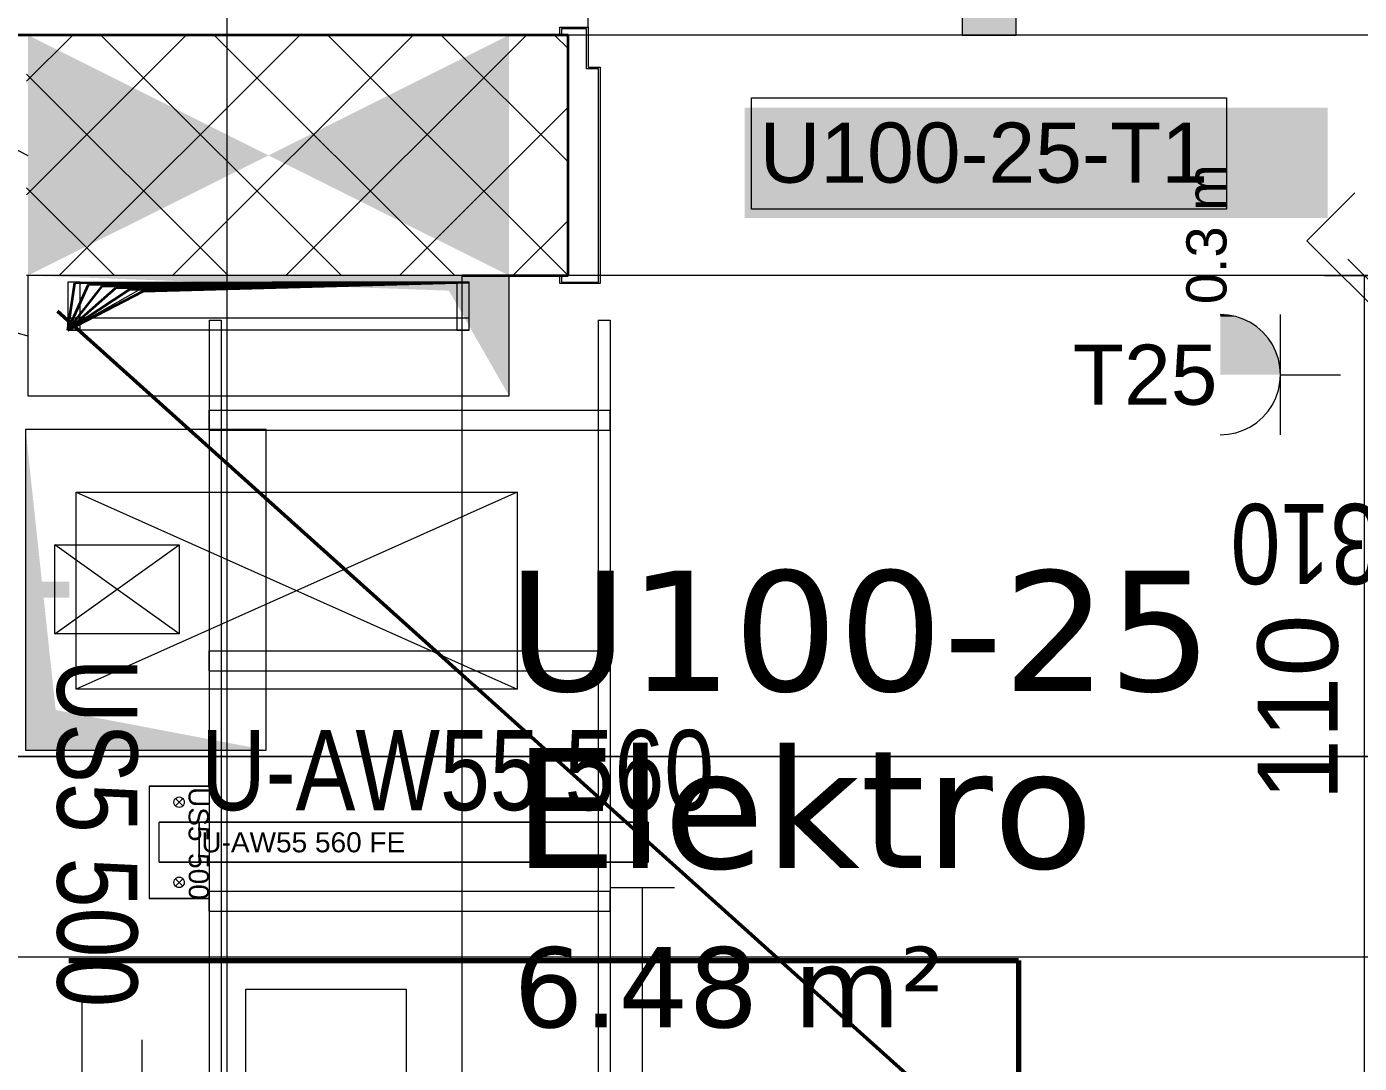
# Model space of a CAD drawing. Extents: x -1132 to 613, y -179 to 712.
# Drawn here: x -701.81 to -668.58, y 24.83 to 50.69 of the extents above; entities that cross this region are included whole.
import ezdxf
from ezdxf.lldxf.tags import DXFTag

# ---------------------------------------------------------------- set-up
doc = ezdxf.new("R2010")
doc.units = 0
doc.linetypes.add('_Hiddenline_', pattern=[3, 2, -1])
doc.layers.get('0').update_dxf_attribs({"lineweight": 13})
for name, color, linetype, lineweight in [('A-AREA-____-IDEN', 7, 'Continuous', 5), ('A-DETL-____-HDLN', 7, '_Verdeckte Linien_', 9), ('A-DOOR-____-IDEN', 7, 'Continuous', 5), ('A-DOOR-____-OTLN', 7, 'Continuous', 9), ('A-DOOR-FRAM-MCUT', 7, 'Continuous', 9), ('A-DOOR-OPNG-OTLN', 7, 'Continuous', 9), ('A-WALL-____-MCUT', 7, 'Continuous', 35), ('A-WALL-____-PATT', 7, 'Continuous', 35), ('E-ELEC-EQPM-OTLN', 7, 'Continuous', 9), ('S-GRID-____-OTLN', 7, 'Continuous', 5)]:
    doc.layers.add(name, color=color, linetype=linetype, lineweight=lineweight)
for name, color, linetype, lineweight, true_color in [('EL01_VVV_Mass', 7, 'Continuous', 13, 0xb2b200), ('EL01_WAN_Aussparung Wand', 7, 'Continuous', 13, 0x7f5f3f), ('EL01_WAN_Aussparung Wand Text', 7, 'Continuous', 13, 0x7f5f3f), ('EL01_WAN_Brandmeldeanlagen', 7, 'Continuous', 13, 0xff8000), ('EL01_WAN_Kraft', 1, 'Continuous', 13, 0xff0000), ('EL01_WAN_Leuchten', 7, 'Continuous', 13, 0x0080ff), ('EL01_WAN_Licht', 7, 'Continuous', 13, 0x0080ff), ('EL01_WAN_Potentialausgleich', 1, 'Continuous', 13, 0xff0000), ('EL01_WAN_Schlaufkasten', 1, 'Continuous', 13, 0xff0000), ('EL01_WAN_Stromschiene', 2, 'Continuous', 13, 0xffff00), ('EL01_WAN_Trassen', 40, 'Continuous', 13, 0xffbf00), ('EL01_WAN_Trassen Befestigung', 7, 'Continuous', 13, 0xb2b200), ('EL01_WANE_Decke Aussparung', 7, 'Continuous', 13, 0x7f5f3f), ('G-____-____-SYMB', 7, 'Strichpunkt - Weit', 5, 0x008080), ('X_Geometrie', 3, 'Continuous', 50, 0x00ff00)]:
    doc.layers.add(name, color=color, linetype=linetype, lineweight=lineweight, true_color=true_color)
doc.styles.get("Standard").update_dxf_attribs({"font": 'arial.ttf'})
tags = doc.linetypes.add('_Rasterlinie_', pattern=[0.375, 0.2, -0.05, 0.075, -0.05]).pattern_tags.tags
tags[10:11] = [DXFTag(74, 4), DXFTag(75, 0), DXFTag(340, '0'), DXFTag(46, 1.0), DXFTag(50, 0.0), DXFTag(44, 0.0), DXFTag(45, 0.0)]
tags[8:9] = [DXFTag(74, 4), DXFTag(75, 0), DXFTag(340, '0'), DXFTag(46, 1.0), DXFTag(50, 0.0), DXFTag(44, 0.0), DXFTag(45, 0.0)]
tags[6:7] = [DXFTag(74, 4), DXFTag(75, 0), DXFTag(340, '0'), DXFTag(46, 1.0), DXFTag(50, 0.0), DXFTag(44, 0.0), DXFTag(45, 0.0)]
tags[4:5] = [DXFTag(74, 4), DXFTag(75, 0), DXFTag(340, '0'), DXFTag(46, 1.0), DXFTag(50, 0.0), DXFTag(44, 0.0), DXFTag(45, 0.0)]
tags = doc.linetypes.add('_Schnittlinie_', pattern=[0.3, 0.15, -0.05, 0.05, -0.05]).pattern_tags.tags
tags[10:11] = [DXFTag(74, 4), DXFTag(75, 0), DXFTag(340, '0'), DXFTag(46, 1.0), DXFTag(50, 0.0), DXFTag(44, 0.0), DXFTag(45, 0.0)]
tags[8:9] = [DXFTag(74, 4), DXFTag(75, 0), DXFTag(340, '0'), DXFTag(46, 1.0), DXFTag(50, 0.0), DXFTag(44, 0.0), DXFTag(45, 0.0)]
tags[6:7] = [DXFTag(74, 4), DXFTag(75, 0), DXFTag(340, '0'), DXFTag(46, 1.0), DXFTag(50, 0.0), DXFTag(44, 0.0), DXFTag(45, 0.0)]
tags[4:5] = [DXFTag(74, 4), DXFTag(75, 0), DXFTag(340, '0'), DXFTag(46, 1.0), DXFTag(50, 0.0), DXFTag(44, 0.0), DXFTag(45, 0.0)]
tags = doc.linetypes.add('_Verdeckte Linien_', pattern=[0.15, 0.1, -0.05]).pattern_tags.tags
tags[6:7] = [DXFTag(74, 4), DXFTag(75, 0), DXFTag(340, '0'), DXFTag(46, 1.0), DXFTag(50, 0.0), DXFTag(44, 0.0), DXFTag(45, 0.0)]
tags[4:5] = [DXFTag(74, 4), DXFTag(75, 0), DXFTag(340, '0'), DXFTag(46, 1.0), DXFTag(50, 0.0), DXFTag(44, 0.0), DXFTag(45, 0.0)]
tags = doc.linetypes.add('Grundrissdarstellung Sturz', pattern=[0.25, 0.15, -0.05, 0, -0.05]).pattern_tags.tags
tags[10:11] = [DXFTag(74, 4), DXFTag(75, 0), DXFTag(340, '0'), DXFTag(46, 1.0), DXFTag(50, 0.0), DXFTag(44, 0.0), DXFTag(45, 0.0)]
tags[8:9] = [DXFTag(74, 4), DXFTag(75, 0), DXFTag(340, '0'), DXFTag(46, 1.0), DXFTag(50, 0.0), DXFTag(44, 0.0), DXFTag(45, 0.0)]
tags[6:7] = [DXFTag(74, 4), DXFTag(75, 0), DXFTag(340, '0'), DXFTag(46, 1.0), DXFTag(50, 0.0), DXFTag(44, 0.0), DXFTag(45, 0.0)]
tags[4:5] = [DXFTag(74, 4), DXFTag(75, 0), DXFTag(340, '0'), DXFTag(46, 1.0), DXFTag(50, 0.0), DXFTag(44, 0.0), DXFTag(45, 0.0)]
tags = doc.linetypes.add('Strichpunkt - Weit', pattern=[0.5, 0.2, -0.15, 0, -0.15]).pattern_tags.tags
tags[10:11] = [DXFTag(74, 4), DXFTag(75, 0), DXFTag(340, '0'), DXFTag(46, 1.0), DXFTag(50, 0.0), DXFTag(44, 0.0), DXFTag(45, 0.0)]
tags[8:9] = [DXFTag(74, 4), DXFTag(75, 0), DXFTag(340, '0'), DXFTag(46, 1.0), DXFTag(50, 0.0), DXFTag(44, 0.0), DXFTag(45, 0.0)]
tags[6:7] = [DXFTag(74, 4), DXFTag(75, 0), DXFTag(340, '0'), DXFTag(46, 1.0), DXFTag(50, 0.0), DXFTag(44, 0.0), DXFTag(45, 0.0)]
tags[4:5] = [DXFTag(74, 4), DXFTag(75, 0), DXFTag(340, '0'), DXFTag(46, 1.0), DXFTag(50, 0.0), DXFTag(44, 0.0), DXFTag(45, 0.0)]

# ---------------------------------------------------------------- blocks, each defined once
blk = doc.blocks.new('Referenz-A0UNPDE96I', base_point=(-1115.886, -117.372))
at = {"layer": 'A-DETL-____-HDLN', "color": 0, "linetype": '_Verdeckte Linien_', "ltscale": 0.13}
for p, q in [((-636.215, 32.478), (-740.515, 32.478)), ((-734.515, 32.478), (-636.215, 32.478)), ((-641.215, 27.478), (-740.515, 27.478))]:
    blk.add_line(p, q, dxfattribs=at)
at = {"layer": 'A-DOOR-____-IDEN', "color": 0, "linetype": 'Continuous', "ltscale": 0.13}
for p, q in [((-683.736, 48.915), (-671.896, 48.915)), ((-683.736, 46.135), (-683.736, 48.915)), ((-671.896, 48.915), (-671.896, 46.135)), ((-671.896, 46.135), (-683.736, 46.135))]:
    blk.add_line(p, q, dxfattribs=at)
at = {"layer": 'A-DOOR-____-IDEN', "color": 7, "linetype": 'Continuous', "ltscale": 0.13, "true_color": 0xffffff}
for points in [[(-683.911, 45.912), (-669.372, 45.912), (-683.911, 48.671)], [(-669.372, 45.912), (-683.911, 48.671), (-669.372, 48.671)]]:
    blk.add_solid(points, dxfattribs=at)
at = {"layer": 'A-DOOR-____-OTLN', "color": 0, "linetype": 'Grundrissdarstellung Sturz', "ltscale": 0.13}
for p, q in [((-667.315, 50.478), (-688.315, 50.478)), ((-667.315, 44.478), (-688.315, 44.478))]:
    blk.add_line(p, q, dxfattribs=at)
at = {"layer": 'A-DOOR-FRAM-MCUT', "color": 0, "linetype": 'Continuous', "ltscale": 0.13}
for p, q in [((-688.515, 50.478), (-688.515, 50.678)), ((-688.515, 50.678), (-687.815, 50.678)), ((-688.475, 50.638), (-688.475, 50.478)), ((-687.855, 50.638), (-688.475, 50.638)), ((-687.855, 49.638), (-687.855, 50.638)), ((-687.815, 50.678), (-687.815, 49.678)), ((-688.475, 50.478), (-688.515, 50.478)), ((-687.555, 49.638), (-687.855, 49.638)), ((-687.815, 49.678), (-687.515, 49.678)), ((-687.555, 44.318), (-687.555, 49.638)), ((-687.515, 49.678), (-687.515, 44.278)), ((-688.515, 44.478), (-688.475, 44.478)), ((-688.515, 44.278), (-688.515, 44.478)), ((-687.515, 44.278), (-688.515, 44.278)), ((-688.475, 44.478), (-688.475, 44.318)), ((-688.475, 44.318), (-687.555, 44.318))]:
    blk.add_line(p, q, dxfattribs=at)
at = {"layer": 'A-DOOR-OPNG-OTLN', "color": 0, "linetype": 'Continuous', "ltscale": 0.13}
blk.add_line((-687.815, 50.678), (-687.815, 70.678), dxfattribs=at)
at = {"layer": 'A-WALL-____-MCUT', "color": 0, "linetype": 'Continuous', "ltscale": 0.35}
for p, q in [((-688.315, 50.478), (-707.315, 50.478)), ((-688.315, 44.478), (-688.315, 50.478)), ((-690.958, 44.478), (-688.315, 44.478))]:
    blk.add_line(p, q, dxfattribs=at)
at = {"layer": 'A-WALL-____-PATT', "color": 0, "linetype": 'Continuous', "lineweight": 9, "ltscale": 0.13}
for p, q in [((-701.815, 49.325), (-700.662, 50.478)), ((-701.815, 46.497), (-697.833, 50.478)), ((-701.005, 44.478), (-695.005, 50.478)), ((-693.965, 44.478), (-699.965, 50.478)), ((-698.177, 44.478), (-692.177, 50.478)), ((-691.136, 44.478), (-697.136, 50.478)), ((-695.348, 44.478), (-689.348, 50.478)), ((-688.315, 44.485), (-694.308, 50.478)), ((-688.315, 47.313), (-691.479, 50.478)), ((-688.315, 50.142), (-688.651, 50.478)), ((-696.793, 44.478), (-701.815, 49.5)), ((-692.52, 44.478), (-688.315, 48.683)), ((-699.622, 44.478), (-701.815, 46.671)), ((-689.691, 44.478), (-688.315, 45.855))]:
    blk.add_line(p, q, dxfattribs=at)
at = {"layer": 'E-ELEC-EQPM-OTLN', "color": 0, "linetype": 'Continuous', "ltscale": 0.13}
for p, q in [((-690.958, 44.478), (-701.815, 44.478)), ((-690.958, 17.478), (-690.958, 44.478))]:
    blk.add_line(p, q, dxfattribs=at)
at = {"layer": 'G-____-____-SYMB', "color": 0, "linetype": '_Schnittlinie_', "lineweight": 70, "ltscale": 0.7}
for p, q in [((-700.766, 27.395), (-677.08, 27.395)), ((-677.08, 27.395), (-677.08, 16.39))]:
    blk.add_line(p, q, dxfattribs=at)
at = {"layer": 'S-GRID-____-OTLN', "color": 0, "linetype": '_Rasterlinie_', "ltscale": 0.13}
blk.add_line((-696.815, -113.603), (-696.815, 631.478), dxfattribs=at)
at = {"layer": 'X_Geometrie', "color": 0, "linetype": 'Continuous', "ltscale": 0.5}
blk.add_line((-701.043, 43.589), (-646.141, -5.749), dxfattribs=at)
at = {"layer": 'A-AREA-____-IDEN', "color": 0, "linetype": 'Continuous', "ltscale": 0.13, "attachment_point": 1}
for s, insert, char_height in [('{\\fVerdana;U100-25}', (-689.828, 37.12), 3), ('{\\fVerdana;Elektro}', (-689.685, 32.697), 3), ('{\\fVerdana;6.48 m²}', (-689.676, 27.727), 2)]:
    blk.add_mtext(s, dxfattribs=dict(at, insert=insert, char_height=char_height))
at = {"layer": 'A-DOOR-____-IDEN', "color": 0, "linetype": 'Continuous', "ltscale": 0.13, "insert": (-683.536, 48.296), "char_height": 1.5, "attachment_point": 1}
blk.add_mtext('{\\fArial;U100-25-T1}', dxfattribs=at)
blk = doc.blocks.new('Kabelleiter-A0UNPDGB6I', base_point=(-697.263, -8.27))
at = {"color": 0, "linetype": 'ByBlock', "lineweight": -2, "ltscale": 0.13}
for p, q in [((-697.263, 43.37), (-697.263, -8.27)), ((-697.263, 43.37), (-696.963, 43.37)), ((-696.963, 43.37), (-696.963, -8.27)), ((-687.563, 43.37), (-687.563, -8.27)), ((-687.563, 43.37), (-687.263, 43.37)), ((-687.263, 43.37), (-687.263, -8.27)), ((-697.263, 41.12), (-687.263, 41.12)), ((-697.263, 40.62), (-697.263, 41.12)), ((-687.263, 40.62), (-687.263, 41.12)), ((-697.263, 40.62), (-687.263, 40.62)), ((-697.263, 35.12), (-687.263, 35.12)), ((-697.263, 34.62), (-697.263, 35.12)), ((-687.263, 34.62), (-687.263, 35.12)), ((-697.263, 34.62), (-687.263, 34.62)), ((-697.263, 29.12), (-687.263, 29.12)), ((-697.263, 28.62), (-697.263, 29.12)), ((-687.263, 28.62), (-687.263, 29.12)), ((-697.263, 28.62), (-687.263, 28.62))]:
    blk.add_line(p, q, dxfattribs=at)
blk = doc.blocks.new('Wanddurchbruch-A0UNPDGR6I', base_point=(-701.784, 44.478))
at = {"color": 0, "linetype": 'ByBlock', "lineweight": -2, "ltscale": 0.13}
for p, q in [((-689.784, 50.478), (-701.784, 50.478)), ((-689.784, 44.478), (-701.784, 44.478))]:
    blk.add_line(p, q, dxfattribs=at)
for points in [[(-695.784, 47.478), (-701.784, 47.478), (-701.784, 50.478)], [(-689.784, 47.478), (-695.784, 47.478), (-689.784, 50.478)], [(-701.784, 44.478), (-695.784, 47.478), (-701.784, 47.478)], [(-689.784, 44.478), (-689.784, 47.478), (-695.784, 47.478)]]:
    blk.add_solid(points, dxfattribs=at)
blk = doc.blocks.new('Durchbruch beschriften-A0UNPDGT6I', base_point=(-746.566, 47.478))
at = {"color": 0, "linetype": 'ByBlock', "lineweight": -2, "ltscale": 0.13}
for p, q in [((-746.566, 56.922), (-746.566, 64.422)), ((-746.566, 64.422), (-720.299, 64.422)), ((-741.445, 56.922), (-741.445, 64.422)), ((-720.299, 64.422), (-720.299, 56.922)), ((-720.299, 56.922), (-746.566, 56.922)), ((-720.299, 56.922), (-701.784, 47.478))]:
    blk.add_line(p, q, dxfattribs=at)
at = {"color": 7, "linetype": 'ByBlock', "lineweight": -2, "ltscale": 0.13, "true_color": 0xffffff}
for points in [[(-720.299, 56.922), (-746.566, 56.922), (-720.299, 64.422)], [(-746.566, 56.922), (-720.299, 64.422), (-746.566, 64.422)], [(-720.299, 56.922), (-720.299, 56.922), (-746.566, 56.922)]]:
    blk.add_solid(points, dxfattribs=at)
at = {"color": 0, "linetype": 'ByBlock', "lineweight": -2, "ltscale": 0.13, "char_height": 2.5, "attachment_point": 1}
for s, insert in [('{\\fArial; WA 600/250 }', (-741.445, 63.797)), ('{\\fArial; OKRD=145 }', (-741.445, 60.047))]:
    blk.add_mtext(s, dxfattribs=dict(at, insert=insert))
at = {"color": 40, "linetype": 'ByBlock', "lineweight": -2, "ltscale": 0.13, "true_color": 0xffbf00, "insert": (-745.403, 62.172), "char_height": 3, "attachment_point": 1}
blk.add_mtext('{\\fArial;E}', dxfattribs=at)
blk = doc.blocks.new('IfcObject-A0UNPDJB6I', base_point=(-697.513, 29.842))
at = {"layer": 'EL01_WAN_Trassen', "linetype": 'ByBlock', "lineweight": -2, "ltscale": 0.13}
for p, q in [((-697.513, 30.842), (-697.513, 29.842)), ((-697.513, 30.842), (-697.513, 29.842)), ((-697.513, 30.842), (-686.313, 30.842)), ((-686.313, 30.842), (-697.513, 30.842)), ((-697.513, 30.842), (-697.513, 30.842)), ((-686.313, 30.842), (-686.313, 29.842)), ((-686.313, 30.842), (-686.313, 29.842)), ((-686.313, 30.842), (-686.313, 30.842)), ((-697.513, 29.842), (-686.313, 29.842)), ((-686.313, 29.842), (-697.513, 29.842)), ((-697.513, 29.842), (-697.513, 29.842)), ((-686.313, 29.842), (-686.313, 29.842))]:
    blk.add_line(p, q, dxfattribs=at)
at = {"layer": 'EL01_WAN_Trassen', "lineweight": -2, "attachment_point": 1}
for s, insert, char_height in [('{\\W0.8;\\fArial;U-AW55 560}', (-697.466, 33.143), 2), ('{\\fArial;U-AW55 560 FE}', (-697.458, 30.592), 0.5)]:
    blk.add_mtext(s, dxfattribs=dict(at, insert=insert, char_height=char_height))
blk = doc.blocks.new('Kabelleiter-A0UNPDJT6I', base_point=(-700.784, 43.118))
at = {"color": 0, "linetype": 'ByBlock', "lineweight": -2, "ltscale": 0.13}
for p, q in [((-700.484, 44.318), (-700.784, 44.318)), ((-700.784, 44.318), (-700.784, 43.118)), ((-700.484, 43.118), (-700.484, 44.318)), ((-690.784, 44.318), (-691.084, 44.318)), ((-691.084, 44.318), (-691.084, 43.118)), ((-690.784, 43.118), (-690.784, 44.318)), ((-690.784, 43.418), (-700.784, 43.418)), ((-700.784, 43.118), (-700.784, 43.418)), ((-690.784, 43.118), (-690.784, 43.418)), ((-700.784, 43.118), (-700.484, 43.118)), ((-690.784, 43.118), (-700.784, 43.118)), ((-691.084, 43.118), (-690.784, 43.118))]:
    blk.add_line(p, q, dxfattribs=at)
at = {"color": 0, "lineweight": 35}
for p, q in [((-700.784, 43.118), (-700.614, 44.298)), ((-700.784, 43.118), (-700.273, 44.257)), ((-700.784, 43.118), (-699.933, 44.216)), ((-700.614, 44.298), (-690.784, 44.318)), ((-700.273, 44.257), (-690.784, 44.318)), ((-699.933, 44.216), (-690.784, 44.318)), ((-699.592, 44.175), (-690.784, 44.318)), ((-699.252, 44.134), (-690.784, 44.318)), ((-698.911, 44.093), (-690.784, 44.318)), ((-700.784, 43.118), (-699.592, 44.175)), ((-700.784, 43.118), (-699.252, 44.134)), ((-700.784, 43.118), (-698.911, 44.093))]:
    blk.add_line(p, q, dxfattribs=at)
at = {"color": 0, "linetype": '_Hiddenline_', "lineweight": 18}
for p, q in [((-690.784, 44.318), (-699.034, 44.108)), ((-699.034, 44.108), (-700.784, 43.118))]:
    blk.add_line(p, q, dxfattribs=at)
blk = doc.blocks.new('IfcObject-A0UNPDM36I', base_point=(-701.052, 26.515))
at = {"layer": 'EL01_WAN_Trassen', "linetype": 'ByBlock', "lineweight": -2, "ltscale": 0.13}
for p, q in [((-698.763, 31.742), (-698.763, 28.942)), ((-698.763, 31.742), (-698.763, 28.942)), ((-698.763, 31.742), (-698.763, 31.742)), ((-698.763, 31.742), (-697.263, 31.742)), ((-697.263, 31.742), (-698.763, 31.742)), ((-697.263, 31.742), (-697.263, 28.942)), ((-697.263, 31.742), (-697.263, 28.942)), ((-697.263, 31.742), (-697.263, 31.742)), ((-698.143, 31.342), (-698.138, 31.376)), ((-698.138, 31.309), (-698.143, 31.342)), ((-698.138, 31.376), (-698.125, 31.407)), ((-698.125, 31.277), (-698.138, 31.309)), ((-698.125, 31.407), (-698.105, 31.434)), ((-698.105, 31.25), (-698.125, 31.277)), ((-698.105, 31.434), (-698.078, 31.455)), ((-698.105, 31.434), (-697.921, 31.25)), ((-698.105, 31.25), (-697.921, 31.434)), ((-698.078, 31.23), (-698.105, 31.25)), ((-698.078, 31.455), (-698.047, 31.468)), ((-698.047, 31.468), (-698.013, 31.472)), ((-698.013, 31.472), (-697.979, 31.468)), ((-697.979, 31.468), (-697.948, 31.455)), ((-697.948, 31.455), (-697.921, 31.434)), ((-697.921, 31.25), (-697.948, 31.23)), ((-697.921, 31.434), (-697.9, 31.407)), ((-697.9, 31.277), (-697.921, 31.25)), ((-697.9, 31.407), (-697.887, 31.376)), ((-697.887, 31.309), (-697.9, 31.277)), ((-697.887, 31.376), (-697.883, 31.342)), ((-697.883, 31.342), (-697.887, 31.309)), ((-698.047, 31.217), (-698.078, 31.23)), ((-698.013, 31.212), (-698.047, 31.217)), ((-697.979, 31.217), (-698.013, 31.212)), ((-697.948, 31.23), (-697.979, 31.217)), ((-698.513, 29.842), (-698.513, 30.842)), ((-698.513, 29.842), (-698.513, 30.842)), ((-698.513, 30.842), (-698.513, 30.842)), ((-698.513, 30.842), (-697.513, 30.842)), ((-697.513, 30.842), (-698.513, 30.842)), ((-697.513, 29.842), (-697.513, 30.842)), ((-697.513, 29.842), (-697.513, 30.842)), ((-697.513, 30.842), (-697.513, 30.842)), ((-698.513, 29.842), (-698.513, 29.842)), ((-698.513, 29.842), (-697.513, 29.842)), ((-697.513, 29.842), (-698.513, 29.842)), ((-697.513, 29.842), (-697.513, 29.842)), ((-698.143, 29.342), (-698.138, 29.376)), ((-698.138, 29.309), (-698.143, 29.342)), ((-698.138, 29.376), (-698.125, 29.407)), ((-698.125, 29.277), (-698.138, 29.309)), ((-698.125, 29.407), (-698.105, 29.434)), ((-698.105, 29.25), (-698.125, 29.277)), ((-698.105, 29.434), (-698.078, 29.455)), ((-697.921, 29.434), (-698.105, 29.25)), ((-698.105, 29.434), (-697.921, 29.25)), ((-698.078, 29.23), (-698.105, 29.25)), ((-698.078, 29.455), (-698.047, 29.468)), ((-698.047, 29.468), (-698.013, 29.472)), ((-698.013, 29.472), (-697.979, 29.468)), ((-697.979, 29.468), (-697.948, 29.455)), ((-697.948, 29.455), (-697.921, 29.434)), ((-697.921, 29.25), (-697.948, 29.23)), ((-697.921, 29.434), (-697.9, 29.407)), ((-697.9, 29.277), (-697.921, 29.25)), ((-697.9, 29.407), (-697.887, 29.376)), ((-697.887, 29.309), (-697.9, 29.277)), ((-697.887, 29.376), (-697.883, 29.342)), ((-697.883, 29.342), (-697.887, 29.309)), ((-698.763, 28.942), (-698.763, 28.942)), ((-698.763, 28.942), (-697.263, 28.942)), ((-697.263, 28.942), (-698.763, 28.942)), ((-698.047, 29.217), (-698.078, 29.23)), ((-698.013, 29.212), (-698.047, 29.217)), ((-697.979, 29.217), (-698.013, 29.212)), ((-697.948, 29.23), (-697.979, 29.217)), ((-697.263, 28.942), (-697.263, 28.942))]:
    blk.add_line(p, q, dxfattribs=at)
at = {"layer": 'EL01_WAN_Trassen', "lineweight": -2, "attachment_point": 1, "rotation": 270}
for s, insert, char_height in [('{\\W0.8;\\fArial;US5 500}', (-699.052, 34.927), 2), ('{\\fArial;US5}', (-697.276, 31.72), 0.5), ('{\\fArial;500}', (-697.272, 30.072), 0.5)]:
    blk.add_mtext(s, dxfattribs=dict(at, insert=insert, char_height=char_height))
blk = doc.blocks.new('IfcObject-A0UNPDP76I', base_point=(-671.505, 36.783))
at = {"layer": 'EL01_WAN_Trassen', "linetype": 'ByBlock', "lineweight": -2, "ltscale": 0.13}
for p, q in [((-665.141, 39.185), (-665.141, 40.185)), ((-665.141, 39.185), (-665.141, 40.185)), ((-658.941, 40.185), (-665.141, 40.185)), ((-665.141, 40.185), (-665.141, 40.185)), ((-665.141, 40.185), (-658.941, 40.185)), ((-658.941, 39.185), (-658.941, 40.185)), ((-658.941, 39.185), (-658.941, 40.185)), ((-658.941, 40.185), (-658.941, 40.185)), ((-658.941, 39.185), (-665.141, 39.185)), ((-665.141, 39.185), (-665.141, 39.185)), ((-665.141, 39.185), (-658.941, 39.185)), ((-658.941, 39.185), (-658.941, 39.185))]:
    blk.add_line(p, q, dxfattribs=at)
at = {"layer": 'EL01_WAN_Trassen', "lineweight": -2, "attachment_point": 1, "rotation": 180}
for s, insert, char_height in [('{\\fArial;U-AW55 310 FE}', (-658.996, 39.435), 0.5), ('{\\W0.8;\\fArial;U-AW55 310}', (-658.999, 36.783), 2)]:
    blk.add_mtext(s, dxfattribs=dict(at, insert=insert, char_height=char_height))
blk = doc.blocks.new('Maß-A0UNPDXF6I', base_point=(-676.355, 22.063))
at = {"color": 0, "linetype": 'ByBlock', "lineweight": -2, "ltscale": 0.13}
for p, q in [((-668.868, 44.892), (-668.041, 44.065)), ((-669.454, 44.478), (-653.813, 44.478)), ((-668.454, 22.477), (-668.454, 44.478)), ((-668.868, 22.891), (-668.041, 22.063)), ((-667.454, 22.477), (-676.355, 22.477))]:
    blk.add_line(p, q, dxfattribs=at)
at = {"color": 0, "linetype": 'ByBlock', "lineweight": -2, "ltscale": 0.13, "insert": (-671.121, 31.366), "char_height": 2, "attachment_point": 1, "rotation": 90}
blk.add_mtext('{\\fArial;110}', dxfattribs=at)
blk = doc.blocks.new('Schlaufkasten Decke (multi)-A0UNPEAF6I', base_point=(-696.353, 17.397))
at = {"color": 0, "linetype": 'ByBlock', "lineweight": -2, "ltscale": 0.13}
for p, q in [((-696.353, 26.677), (-692.353, 26.677)), ((-696.353, 17.397), (-696.353, 26.677)), ((-692.353, 26.677), (-692.353, 17.397)), ((-692.353, 17.397), (-696.353, 17.397))]:
    blk.add_line(p, q, dxfattribs=at)
at = {"color": 0, "linetype": 'ByBlock', "lineweight": -2, "ltscale": 0.13, "insert": (-695.233, 20.456), "char_height": 1.76, "attachment_point": 1, "rotation": 90}
blk.add_mtext('{\\fArial;SK}', dxfattribs=at)
blk = doc.blocks.new('Alarmindikator_ UP-A0UNPEJL6I', base_point=(-678.869, 50.478))
at = {"color": 0, "lineweight": -2}
for p, q in [((-678.086, 54.177), (-678.217, 54.133)), ((-677.95, 54.204), (-678.086, 54.177)), ((-677.813, 54.213), (-677.95, 54.204)), ((-677.675, 54.204), (-677.813, 54.213)), ((-677.539, 54.177), (-677.675, 54.204)), ((-677.409, 54.133), (-677.539, 54.177)), ((-678.559, 53.904), (-678.65, 53.8)), ((-678.456, 53.995), (-678.559, 53.904)), ((-678.341, 54.072), (-678.456, 53.995)), ((-678.217, 54.133), (-678.341, 54.072)), ((-677.285, 54.072), (-677.409, 54.133)), ((-677.17, 53.995), (-677.285, 54.072)), ((-677.066, 53.904), (-677.17, 53.995)), ((-676.975, 53.8), (-677.066, 53.904)), ((-678.788, 53.561), (-678.833, 53.43)), ((-678.727, 53.685), (-678.788, 53.561)), ((-678.65, 53.8), (-678.727, 53.685)), ((-676.898, 53.685), (-676.975, 53.8)), ((-676.837, 53.561), (-676.898, 53.685)), ((-676.793, 53.43), (-676.837, 53.561)), ((-678.86, 53.295), (-678.869, 53.157)), ((-678.833, 53.43), (-678.86, 53.295)), ((-676.766, 53.295), (-676.793, 53.43)), ((-676.757, 53.157), (-676.766, 53.295)), ((-678.869, 53.157), (-678.86, 53.019)), ((-678.86, 53.019), (-678.833, 52.884)), ((-678.833, 52.884), (-678.788, 52.753)), ((-676.837, 52.753), (-676.793, 52.884)), ((-676.793, 52.884), (-676.766, 53.019)), ((-676.766, 53.019), (-676.757, 53.157)), ((-678.788, 52.753), (-678.727, 52.629)), ((-678.727, 52.629), (-678.65, 52.514)), ((-678.65, 52.514), (-678.559, 52.41)), ((-677.066, 52.41), (-676.975, 52.514)), ((-676.975, 52.514), (-676.898, 52.629)), ((-676.898, 52.629), (-676.837, 52.753)), ((-678.559, 52.41), (-678.456, 52.319)), ((-678.485, 52.343), (-678.485, 50.478)), ((-678.485, 52.343), (-678.377, 52.265)), ((-678.456, 52.319), (-678.341, 52.243)), ((-678.377, 52.265), (-678.261, 52.201)), ((-678.341, 52.243), (-678.217, 52.182)), ((-678.261, 52.201), (-678.138, 52.153)), ((-678.217, 52.182), (-678.086, 52.137)), ((-677.539, 52.137), (-677.409, 52.182)), ((-677.487, 52.153), (-677.364, 52.201)), ((-677.409, 52.182), (-677.285, 52.243)), ((-677.364, 52.201), (-677.248, 52.265)), ((-677.285, 52.243), (-677.17, 52.319)), ((-677.248, 52.265), (-677.141, 52.343)), ((-677.17, 52.319), (-677.066, 52.41)), ((-677.141, 50.478), (-677.141, 52.343)), ((-678.138, 52.153), (-678.01, 52.12)), ((-678.086, 52.137), (-677.95, 52.11)), ((-678.01, 52.12), (-677.879, 52.103)), ((-677.95, 52.11), (-677.813, 52.101)), ((-677.879, 52.103), (-677.746, 52.103)), ((-677.813, 52.101), (-677.675, 52.11)), ((-677.746, 52.103), (-677.615, 52.12)), ((-677.675, 52.11), (-677.539, 52.137)), ((-677.615, 52.12), (-677.487, 52.153)), ((-678.485, 50.478), (-677.141, 50.478))]:
    blk.add_line(p, q, dxfattribs=at)
for points in [[(-678.485, 52.19), (-678.237, 52.19), (-678.485, 52.343)], [(-678.485, 52.111), (-677.958, 52.111), (-678.485, 52.19)], [(-677.958, 52.111), (-678.485, 52.19), (-678.237, 52.19)], [(-677.667, 52.111), (-677.141, 52.111), (-677.388, 52.19)], [(-677.388, 52.19), (-677.141, 52.19), (-677.141, 52.343)], [(-677.141, 52.111), (-677.388, 52.19), (-677.141, 52.19)], [(-678.485, 50.478), (-677.141, 50.478), (-678.485, 52.111)], [(-677.141, 50.478), (-678.485, 52.111), (-677.141, 52.111)]]:
    blk.add_solid(points, dxfattribs=at)
blk = doc.blocks.new('Steckdose T25_ AP-A0UNPEL36I', base_point=(-675.731, 40.507))
at = {"color": 0, "linetype": 'ByBlock', "lineweight": -2, "ltscale": 0.13}
for p, q in [((-671.854, 43.494), (-672.05, 43.507)), ((-671.662, 43.456), (-671.854, 43.494)), ((-671.476, 43.393), (-671.662, 43.456)), ((-671.3, 43.306), (-671.476, 43.393)), ((-671.137, 43.197), (-671.3, 43.306)), ((-670.55, 40.507), (-670.55, 43.507)), ((-670.989, 43.068), (-671.137, 43.197)), ((-670.86, 42.92), (-670.989, 43.068)), ((-670.751, 42.757), (-670.86, 42.92)), ((-670.664, 42.581), (-670.751, 42.757)), ((-670.601, 42.395), (-670.664, 42.581)), ((-670.563, 42.203), (-670.601, 42.395)), ((-670.55, 42.007), (-670.563, 42.203)), ((-670.563, 41.811), (-670.55, 42.007)), ((-670.55, 42.007), (-669.05, 42.007)), ((-670.664, 41.433), (-670.601, 41.619)), ((-670.601, 41.619), (-670.563, 41.811)), ((-670.86, 41.094), (-670.751, 41.257)), ((-670.751, 41.257), (-670.664, 41.433)), ((-671.137, 40.817), (-670.989, 40.946)), ((-670.989, 40.946), (-670.86, 41.094)), ((-671.854, 40.52), (-671.662, 40.558)), ((-671.662, 40.558), (-671.476, 40.621)), ((-671.476, 40.621), (-671.3, 40.708)), ((-671.3, 40.708), (-671.137, 40.817)), ((-672.05, 40.507), (-671.854, 40.52))]:
    blk.add_line(p, q, dxfattribs=at)
for points in [[(-672.05, 43.456), (-671.662, 43.456), (-672.05, 43.507)], [(-672.05, 43.306), (-671.3, 43.306), (-672.05, 43.456)], [(-671.3, 43.306), (-672.05, 43.456), (-671.662, 43.456)], [(-672.05, 43.068), (-670.989, 43.068), (-672.05, 43.306)], [(-670.989, 43.068), (-672.05, 43.306), (-671.3, 43.306)], [(-672.05, 42.757), (-670.751, 42.757), (-672.05, 43.068)], [(-670.751, 42.757), (-672.05, 43.068), (-670.989, 43.068)], [(-672.05, 42.395), (-670.601, 42.395), (-672.05, 42.757)], [(-670.601, 42.395), (-672.05, 42.757), (-670.751, 42.757)], [(-672.05, 42.007), (-670.55, 42.007), (-672.05, 42.395)], [(-670.55, 42.007), (-672.05, 42.395), (-670.601, 42.395)]]:
    blk.add_solid(points, dxfattribs=at)
at = {"color": 0, "linetype": 'ByBlock', "lineweight": -2, "ltscale": 0.13, "insert": (-675.731, 42.757), "char_height": 1.5, "attachment_point": 1}
blk.add_mtext('{\\fArial;T25}', dxfattribs=at)
blk = doc.blocks.new('Absolute Höhe-A0UNPEL56I', base_point=(-672.896, 43.765))
at = {"color": 0, "lineweight": -2, "insert": (-672.896, 43.765), "char_height": 1, "attachment_point": 1, "rotation": 90}
blk.add_mtext('{\\fArial;0.3 m}', dxfattribs=at)
blk = doc.blocks.new('Erdungs-Anschluss-A0UNPEQN6I', base_point=(-704.184, 21.364))
at = {"color": 0, "linetype": 'ByBlock', "lineweight": -2, "ltscale": 0.13}
for p, q in [((-700.44, 26.364), (-700.44, 21.364)), ((-698.94, 25.413), (-698.94, 22.322)), ((-703.537, 24.602), (-703.632, 24.583)), ((-703.44, 24.609), (-703.537, 24.602)), ((-703.343, 24.602), (-703.44, 24.609)), ((-703.247, 24.583), (-703.343, 24.602)), ((-704.03, 24.318), (-704.084, 24.237)), ((-703.966, 24.391), (-704.03, 24.318)), ((-703.893, 24.455), (-703.966, 24.391)), ((-703.812, 24.509), (-703.893, 24.455)), ((-703.725, 24.552), (-703.812, 24.509)), ((-703.632, 24.583), (-703.725, 24.552)), ((-703.155, 24.552), (-703.247, 24.583)), ((-703.068, 24.509), (-703.155, 24.552)), ((-702.987, 24.455), (-703.068, 24.509)), ((-702.913, 24.391), (-702.987, 24.455)), ((-702.849, 24.318), (-702.913, 24.391)), ((-702.795, 24.237), (-702.849, 24.318)), ((-697.44, 24.489), (-697.44, 23.239)), ((-704.178, 23.962), (-704.184, 23.864)), ((-704.159, 24.057), (-704.178, 23.962)), ((-704.128, 24.149), (-704.159, 24.057)), ((-704.084, 24.237), (-704.128, 24.149)), ((-702.752, 24.149), (-702.795, 24.237)), ((-702.721, 24.057), (-702.752, 24.149)), ((-702.702, 23.962), (-702.721, 24.057)), ((-702.695, 23.864), (-702.702, 23.962)), ((-704.184, 23.864), (-704.178, 23.767)), ((-704.178, 23.767), (-704.159, 23.672)), ((-704.159, 23.672), (-704.128, 23.579)), ((-703.44, 23.864), (-700.44, 23.864)), ((-702.752, 23.579), (-702.721, 23.672)), ((-702.721, 23.672), (-702.702, 23.767)), ((-702.702, 23.767), (-702.695, 23.864)), ((-704.128, 23.579), (-704.084, 23.492)), ((-704.084, 23.492), (-704.03, 23.411)), ((-704.03, 23.411), (-703.966, 23.338)), ((-703.966, 23.338), (-703.893, 23.274)), ((-703.893, 23.274), (-703.812, 23.22)), ((-703.068, 23.22), (-702.987, 23.274)), ((-702.987, 23.274), (-702.913, 23.338)), ((-702.913, 23.338), (-702.849, 23.411)), ((-702.849, 23.411), (-702.795, 23.492)), ((-702.795, 23.492), (-702.752, 23.579)), ((-703.812, 23.22), (-703.725, 23.177)), ((-703.725, 23.177), (-703.632, 23.145)), ((-703.632, 23.145), (-703.537, 23.126)), ((-703.537, 23.126), (-703.44, 23.12)), ((-703.44, 23.12), (-703.343, 23.126)), ((-703.343, 23.126), (-703.247, 23.145)), ((-703.247, 23.145), (-703.155, 23.177)), ((-703.155, 23.177), (-703.068, 23.22))]:
    blk.add_line(p, q, dxfattribs=at)
for points in [[(-703.247, 24.583), (-703.632, 24.583), (-703.44, 24.609)], [(-702.795, 24.237), (-704.084, 24.237), (-702.913, 24.391)], [(-704.084, 24.237), (-702.913, 24.391), (-703.966, 24.391)], [(-702.913, 24.391), (-703.966, 24.391), (-703.068, 24.509)], [(-703.966, 24.391), (-703.068, 24.509), (-703.812, 24.509)], [(-703.068, 24.509), (-703.812, 24.509), (-703.247, 24.583)], [(-703.812, 24.509), (-703.247, 24.583), (-703.632, 24.583)], [(-702.695, 23.864), (-704.184, 23.864), (-702.721, 24.057)], [(-704.184, 23.864), (-702.721, 24.057), (-704.159, 24.057)], [(-702.721, 24.057), (-704.159, 24.057), (-702.795, 24.237)], [(-704.159, 24.057), (-702.795, 24.237), (-704.084, 24.237)], [(-704.159, 23.672), (-702.695, 23.864), (-704.184, 23.864)], [(-702.721, 23.672), (-704.159, 23.672), (-702.695, 23.864)], [(-704.084, 23.492), (-702.721, 23.672), (-704.159, 23.672)], [(-702.795, 23.492), (-704.084, 23.492), (-702.721, 23.672)], [(-703.966, 23.338), (-702.795, 23.492), (-704.084, 23.492)], [(-702.795, 23.492), (-704.084, 23.492), (-702.795, 23.492)], [(-704.084, 23.492), (-702.795, 23.492), (-704.084, 23.492)], [(-702.913, 23.338), (-703.966, 23.338), (-702.795, 23.492)], [(-703.812, 23.22), (-702.913, 23.338), (-703.966, 23.338)], [(-703.068, 23.22), (-703.812, 23.22), (-702.913, 23.338)], [(-703.632, 23.145), (-703.068, 23.22), (-703.812, 23.22)], [(-703.247, 23.145), (-703.632, 23.145), (-703.068, 23.22)], [(-703.44, 23.12), (-703.247, 23.145), (-703.632, 23.145)]]:
    blk.add_solid(points, dxfattribs=at)
blk = doc.blocks.new('Deckendurchbruch (freie Platzierung)-A0UNPF0R6I', base_point=(-701.784, 41.478))
at = {"color": 0, "linetype": 'ByBlock', "lineweight": -2, "ltscale": 0.13}
for p, q in [((-689.784, 44.478), (-701.784, 44.478)), ((-701.784, 44.478), (-701.784, 41.478)), ((-689.784, 41.478), (-689.784, 44.478)), ((-701.784, 41.478), (-689.784, 41.478))]:
    blk.add_line(p, q, dxfattribs=at)
for points in [[(-691.284, 44.103), (-689.784, 44.478), (-701.784, 44.478)], [(-689.784, 44.103), (-691.284, 44.103), (-689.784, 44.478)], [(-689.784, 41.478), (-689.784, 44.103), (-691.284, 44.103)]]:
    blk.add_solid(points, dxfattribs=at)
blk = doc.blocks.new('Durchbruch beschriften-A0UNPF0T6I', base_point=(-741.91, 42.978))
at = {"color": 0, "linetype": 'ByBlock', "lineweight": -2, "ltscale": 0.13}
for p, q in [((-741.91, 47.922), (-741.91, 53.922)), ((-741.91, 53.922), (-720.299, 53.922)), ((-736.79, 47.922), (-736.79, 53.922)), ((-720.299, 53.922), (-720.299, 47.922)), ((-720.299, 47.922), (-741.91, 47.922)), ((-720.299, 47.922), (-701.784, 42.978))]:
    blk.add_line(p, q, dxfattribs=at)
at = {"color": 40, "linetype": 'ByBlock', "lineweight": -2, "ltscale": 0.13, "true_color": 0xffbf00, "insert": (-740.747, 52.422), "char_height": 3, "attachment_point": 1}
blk.add_mtext('{\\fArial;E}', dxfattribs=at)
at = {"color": 0, "linetype": 'ByBlock', "lineweight": -2, "ltscale": 0.13, "insert": (-736.79, 52.172), "char_height": 2.5, "attachment_point": 1}
blk.add_mtext('{\\fArial; DA 60/15 }', dxfattribs=at)
blk = doc.blocks.new('LED-Langfeldleuchte 37W-A0UNPFOX6I', base_point=(-687.263, -0.786))
at = {"color": 0, "lineweight": -2}
for p, q in [((-687.263, 29.214), (-685.663, 29.214)), ((-686.463, 29.214), (-686.463, -0.786))]:
    blk.add_line(p, q, dxfattribs=at)
blk = doc.blocks.new('Durchbruch beschriften-A0UNPFWR6I', base_point=(-678.478, 44.291))
at = {"color": 0, "linetype": 'ByBlock', "lineweight": -2, "ltscale": 0.13}
for p, q in [((-678.478, 53.449), (-678.478, 59.449)), ((-678.478, 59.449), (-656.867, 59.449)), ((-673.358, 53.449), (-673.358, 59.449)), ((-656.867, 59.449), (-656.867, 53.449)), ((-656.867, 53.449), (-678.478, 53.449)), ((-656.867, 53.449), (-660.563, 44.291))]:
    blk.add_line(p, q, dxfattribs=at)
at = {"color": 40, "linetype": 'ByBlock', "lineweight": -2, "ltscale": 0.13, "true_color": 0xffbf00, "insert": (-677.315, 57.949), "char_height": 3, "attachment_point": 1}
blk.add_mtext('{\\fArial;E}', dxfattribs=at)
at = {"color": 0, "linetype": 'ByBlock', "lineweight": -2, "ltscale": 0.13, "insert": (-673.358, 57.699), "char_height": 2.5, "attachment_point": 1}
blk.add_mtext('{\\fArial; DA 60/15 }', dxfattribs=at)
blk = doc.blocks.new('Deckendurchbruch (freie Platzierung)-A0UNPFY36I', base_point=(-701.841, 32.642))
at = {"color": 0, "linetype": 'ByBlock', "lineweight": -2, "ltscale": 0.13}
for p, q in [((-701.841, 40.642), (-701.841, 32.642)), ((-695.841, 40.642), (-701.841, 40.642)), ((-695.841, 32.642), (-695.841, 40.642)), ((-701.841, 32.642), (-695.841, 32.642))]:
    blk.add_line(p, q, dxfattribs=at)
for points in [[(-701.841, 33.642), (-701.091, 33.642), (-701.841, 40.642)], [(-701.841, 32.642), (-695.841, 32.642), (-701.841, 33.642)], [(-695.841, 32.642), (-701.841, 33.642), (-701.091, 33.642)]]:
    blk.add_solid(points, dxfattribs=at)
blk = doc.blocks.new('Schalter_ Schema 0_ AP-A0UNPFZ76I', base_point=(-669.892, 40.507))
at = {"color": 0, "lineweight": -2}
for p, q in [((-669.892, 45.35), (-668.696, 46.546)), ((-667.61, 43.068), (-669.892, 45.35)), ((-667.3, 43.306), (-667.463, 43.197)), ((-667.124, 43.393), (-667.3, 43.306)), ((-666.938, 43.456), (-667.124, 43.393)), ((-666.746, 43.494), (-666.938, 43.456)), ((-666.55, 43.507), (-666.746, 43.494)), ((-666.354, 43.494), (-666.55, 43.507)), ((-666.162, 43.456), (-666.354, 43.494)), ((-665.976, 43.393), (-666.162, 43.456)), ((-665.8, 43.306), (-665.976, 43.393)), ((-665.637, 43.197), (-665.8, 43.306)), ((-667.74, 42.92), (-667.849, 42.757)), ((-667.61, 43.068), (-667.74, 42.92)), ((-667.463, 43.197), (-667.61, 43.068)), ((-665.489, 43.068), (-665.637, 43.197)), ((-665.36, 42.92), (-665.489, 43.068)), ((-665.251, 42.757), (-665.36, 42.92)), ((-667.936, 42.581), (-667.999, 42.395)), ((-667.849, 42.757), (-667.936, 42.581)), ((-665.164, 42.581), (-665.251, 42.757)), ((-665.101, 42.395), (-665.164, 42.581)), ((-667.999, 42.395), (-668.037, 42.203)), ((-665.063, 42.203), (-665.101, 42.395)), ((-668.037, 42.203), (-668.05, 42.007)), ((-668.05, 42.007), (-668.037, 41.811)), ((-665.05, 42.007), (-665.063, 42.203)), ((-665.063, 41.811), (-665.05, 42.007)), ((-668.037, 41.811), (-667.999, 41.619)), ((-667.999, 41.619), (-667.936, 41.433)), ((-665.164, 41.433), (-665.101, 41.619)), ((-665.101, 41.619), (-665.063, 41.811)), ((-667.936, 41.433), (-667.849, 41.257)), ((-667.849, 41.257), (-667.74, 41.094)), ((-665.36, 41.094), (-665.251, 41.257)), ((-665.251, 41.257), (-665.164, 41.433)), ((-667.74, 41.094), (-667.61, 40.946)), ((-667.61, 40.946), (-667.463, 40.817)), ((-665.637, 40.817), (-665.489, 40.946)), ((-665.489, 40.946), (-665.36, 41.094)), ((-667.463, 40.817), (-667.3, 40.708)), ((-667.3, 40.708), (-667.124, 40.621)), ((-667.124, 40.621), (-666.938, 40.558)), ((-666.938, 40.558), (-666.746, 40.52)), ((-666.354, 40.52), (-666.162, 40.558)), ((-666.162, 40.558), (-665.976, 40.621)), ((-665.976, 40.621), (-665.8, 40.708)), ((-665.8, 40.708), (-665.637, 40.817)), ((-666.746, 40.52), (-666.55, 40.507)), ((-666.55, 40.507), (-666.354, 40.52))]:
    blk.add_line(p, q, dxfattribs=at)
for points in [[(-667.61, 43.068), (-665.489, 43.068), (-667.3, 43.306)], [(-667.3, 43.306), (-665.8, 43.306), (-666.938, 43.456)], [(-665.489, 43.068), (-667.3, 43.306), (-665.8, 43.306)], [(-666.938, 43.456), (-666.162, 43.456), (-666.55, 43.507)], [(-665.8, 43.306), (-666.938, 43.456), (-666.162, 43.456)], [(-667.849, 42.757), (-665.251, 42.757), (-667.61, 43.068)], [(-665.251, 42.757), (-667.61, 43.068), (-665.489, 43.068)], [(-667.999, 42.395), (-665.101, 42.395), (-667.849, 42.757)], [(-665.101, 42.395), (-667.849, 42.757), (-665.251, 42.757)], [(-668.05, 42.007), (-665.05, 42.007), (-667.999, 42.395)], [(-665.05, 42.007), (-667.999, 42.395), (-665.101, 42.395)], [(-667.999, 42.395), (-665.101, 42.395), (-667.999, 42.395)], [(-665.101, 42.395), (-667.999, 42.395), (-665.101, 42.395)]]:
    blk.add_solid(points, dxfattribs=at)
blk = doc.blocks.new('Maß-A0UNPG1H6I', base_point=(-707.726, 50.478))
at = {"color": 0, "lineweight": -2}
for p, q in [((-664.753, 62.647), (-664.753, 73.678)), ((-707.313, 64.647), (-707.313, 50.478)), ((-707.726, 63.233), (-706.899, 64.061)), ((-665.167, 63.233), (-664.34, 64.061)), ((-664.753, 63.647), (-707.313, 63.647))]:
    blk.add_line(p, q, dxfattribs=at)
at = {"color": 0, "lineweight": -2, "insert": (-688.817, 66.98), "char_height": 2.5, "attachment_point": 1}
blk.add_mtext('{\\fArial;213}', dxfattribs=at)
blk = doc.blocks.new('Verteiler-A0UNPG1V6I', base_point=(-700.58, 34.159))
at = {"color": 7, "linetype": 'ByBlock', "lineweight": -2, "ltscale": 0.13, "true_color": 0xffffff}
for p, q in [((-700.58, 39.079), (-689.58, 39.079)), ((-700.58, 34.159), (-700.58, 39.079)), ((-700.58, 39.079), (-689.58, 34.159)), ((-689.58, 39.079), (-700.58, 34.159)), ((-689.58, 39.079), (-689.58, 34.159)), ((-689.58, 34.159), (-700.58, 34.159))]:
    blk.add_line(p, q, dxfattribs=at)
blk = doc.blocks.new('Verteiler-A0UNPG4L6I', base_point=(-701.112, 35.544))
at = {"color": 0, "linetype": 'ByBlock', "lineweight": -2, "ltscale": 0.13}
for p, q in [((-701.112, 35.544), (-701.112, 37.764)), ((-701.112, 37.764), (-698.012, 37.764)), ((-698.012, 35.544), (-701.112, 37.764)), ((-701.112, 35.544), (-698.012, 37.764)), ((-698.012, 37.764), (-698.012, 35.544)), ((-698.012, 35.544), (-701.112, 35.544))]:
    blk.add_line(p, q, dxfattribs=at)

msp = doc.modelspace()

# ---------------------------------------------------------------- linework, layer by layer
at = {"layer": 'EL01_WAN_Stromschiene', "color": 0, "ltscale": 0.13}
for points in [[(-701.784, 36.442), (-700.754, 36.442), (-701.784, 36.842)], [(-700.754, 36.442), (-701.784, 36.842), (-700.754, 36.842)]]:
    msp.add_solid(points, dxfattribs=at)

# ---------------------------------------------------------------- block references
at = {"color": 9, "lineweight": 25, "ltscale": 0.25, "true_color": 0xc0c0c0}
msp.add_blockref('Referenz-A0UNPDE96I', (-1115.886, -117.372), dxfattribs=at)
at = {"layer": 'EL01_VVV_Mass', "linetype": 'Continuous', "ltscale": 0.13}
msp.add_blockref('Maß-A0UNPG1H6I', (-707.726, 50.478), dxfattribs=at)
at = {"layer": 'EL01_VVV_Mass', "ltscale": 0.13}
msp.add_blockref('Maß-A0UNPDXF6I', (-676.355, 22.063), dxfattribs=at)
at = {"layer": 'EL01_WAN_Aussparung Wand', "ltscale": 0.13}
msp.add_blockref('Wanddurchbruch-A0UNPDGR6I', (-701.784, 44.478), dxfattribs=at)
at = {"layer": 'EL01_WAN_Aussparung Wand Text', "ltscale": 0.13}
for name, p in [('Durchbruch beschriften-A0UNPDGT6I', (-746.566, 47.478)), ('Durchbruch beschriften-A0UNPFWR6I', (-678.478, 44.291)), ('Durchbruch beschriften-A0UNPF0T6I', (-741.91, 42.978))]:
    msp.add_blockref(name, p, dxfattribs=at)
at = {"layer": 'EL01_WAN_Brandmeldeanlagen', "linetype": 'Continuous', "ltscale": 0.13}
msp.add_blockref('Alarmindikator_ UP-A0UNPEJL6I', (-678.869, 50.478), dxfattribs=at)
at = {"layer": 'EL01_WAN_Kraft', "ltscale": 0.13}
for name, p in [('Absolute Höhe-A0UNPEL56I', (-672.896, 43.765)), ('Steckdose T25_ AP-A0UNPEL36I', (-675.731, 40.507))]:
    msp.add_blockref(name, p, dxfattribs=at)
at = {"layer": 'EL01_WAN_Leuchten', "ltscale": 0.13}
msp.add_blockref('LED-Langfeldleuchte 37W-A0UNPFOX6I', (-687.263, -0.786), dxfattribs=at)
at = {"layer": 'EL01_WAN_Licht', "linetype": 'Continuous', "ltscale": 0.13}
msp.add_blockref('Schalter_ Schema 0_ AP-A0UNPFZ76I', (-669.892, 40.507), dxfattribs=at)
at = {"layer": 'EL01_WAN_Potentialausgleich', "linetype": 'ByBlock', "ltscale": 0.13}
msp.add_blockref('Erdungs-Anschluss-A0UNPEQN6I', (-704.184, 21.364), dxfattribs=at)
at = {"layer": 'EL01_WAN_Schlaufkasten', "ltscale": 0.13}
msp.add_blockref('Schlaufkasten Decke (multi)-A0UNPEAF6I', (-696.353, 17.397), dxfattribs=at)
at = {"layer": 'EL01_WAN_Stromschiene', "color": 0, "ltscale": 0.13}
msp.add_blockref('Verteiler-A0UNPG1V6I', (-700.58, 34.159), dxfattribs=at)
at = {"layer": 'EL01_WAN_Stromschiene', "color": 1, "ltscale": 0.13, "true_color": 0xff0000}
msp.add_blockref('Verteiler-A0UNPG4L6I', (-701.112, 35.544), dxfattribs=at)
at = {"layer": 'EL01_WAN_Trassen', "color": 1, "ltscale": 0.13, "true_color": 0xff0000}
msp.add_blockref('Kabelleiter-A0UNPDJT6I', (-700.784, 43.118), dxfattribs=at)
at = {"layer": 'EL01_WAN_Trassen', "ltscale": 0.13}
msp.add_blockref('Kabelleiter-A0UNPDGB6I', (-697.263, -8.27), dxfattribs=at)
at = {"layer": 'EL01_WAN_Trassen Befestigung', "ltscale": 0.13}
for name, p in [('IfcObject-A0UNPDP76I', (-671.505, 36.783)), ('IfcObject-A0UNPDM36I', (-701.052, 26.515)), ('IfcObject-A0UNPDJB6I', (-697.513, 29.842))]:
    msp.add_blockref(name, p, dxfattribs=at)
at = {"layer": 'EL01_WANE_Decke Aussparung', "ltscale": 0.13}
for name, p in [('Deckendurchbruch (freie Platzierung)-A0UNPF0R6I', (-701.784, 41.478)), ('Deckendurchbruch (freie Platzierung)-A0UNPFY36I', (-701.841, 32.642))]:
    msp.add_blockref(name, p, dxfattribs=at)

doc.saveas('drawing.dxf')
